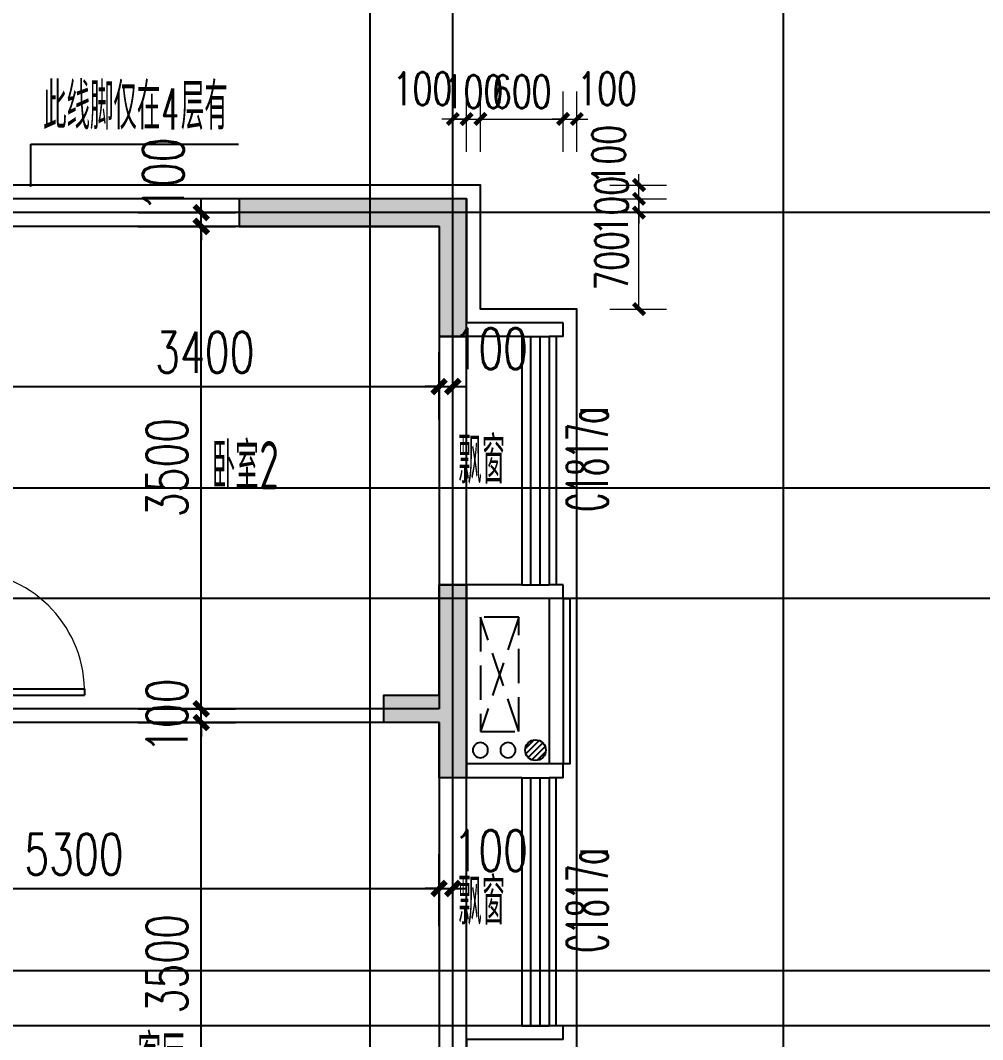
# Model space of a CAD drawing. Extents: x -59851 to 653804, y -249523 to 437614.
# Drawn here: x -1652 to 5331, y 82506 to 89900 of the extents above; entities that cross this region are included whole.
import ezdxf

# ---------------------------------------------------------------- set-up
doc = ezdxf.new("R2010")
doc.units = 0
doc.header["$LTSCALE"] = 1000
doc.header["$MEASUREMENT"] = 0
doc.linetypes.add('DASH', pattern=[0.35, 0.25, -0.1])
for name, color, linetype in [('_S-YS(雨水管)', 3, 'Continuous'), ('_S-空调立管', 7, 'Continuous'), ('A-看线', 105, 'Continuous'), ('A-空调室外机', 5, 'DASH'), ('A-第三道尺寸线', 105, 'Continuous'), ('A-线脚看线', 9, 'Continuous'), ('DIM_LEAD', 3, 'Continuous'), ('DOTE', 16, 'Continuous'), ('mianji', 6, 'Continuous'), ('NL', 5, 'Continuous'), ('PUB_HATCH', 8, 'Continuous'), ('PUB_TEXT', 7, 'Continuous'), ('WALL', 2, 'Continuous'), ('WINDOW', 4, 'Continuous'), ('WINDOW_TEXT', 7, 'Continuous'), ('剪力墙', 6, 'Continuous'), ('栏杆', 142, 'Continuous')]:
    doc.layers.add(name, color=color, linetype=linetype)
doc.layers.add('A-area(算半面积)', color=23, linetype='Continuous', plot=False)
doc.layers.add('A-第四道尺寸线(线脚尺寸)', color=105, linetype='Continuous', lineweight=5)
doc.styles.add('_TCH_DIM', font='SIMPLEX.shx', dxfattribs={"width": 0.7, "bigfont": 'GBCBIG.shx'})
doc.styles.add('_TCH_DIM_T3', font='SIMPLEX.shx', dxfattribs={"width": 0.705882, "bigfont": 'GBCBIG.shx'})
doc.styles.add('_TCH_WINDOW', font='SIMPLEX.shx', dxfattribs={"width": 0.7, "height": 3.5, "bigfont": 'GBCBIG.shx'})
doc.styles.get("Standard").update_dxf_attribs({"font": 'gbenor.shx', "width": 0.7, "bigfont": 'gbcbig.shx'})
doc.dimstyles.new('_TCH_ARCH&&100', dxfattribs={"dimtxt": 297.5, "dimasz": 100, "dimexe": 250, "dimexo": 300, "dimgap": 100, "dimtad": 1, "dimdec": 0, "dimzin": 0, "dimdsep": 46, "dimtxsty": '_TCH_DIM_T3', "dimblk": 'ARCHTICK', "dimcen": 0.09, "dimclrt": 7, "dimazin": 2, "dimtfac": 1, "dimtdec": 0, "dimtix": 1, "dimtmove": 2, "dimatfit": 3, "dimfxl": 0, "dimtolj": 1, "dimtzin": 0, "dimarcsym": 0})
doc.dimstyles.new('_TCH_ARCH&&80', dxfattribs={"dimtxt": 238, "dimasz": 80, "dimexe": 200, "dimexo": 240, "dimgap": 80, "dimtad": 1, "dimdec": 0, "dimzin": 0, "dimdsep": 46, "dimtxsty": '_TCH_DIM_T3', "dimblk": 'ARCHTICK', "dimcen": 0.09, "dimclrt": 7, "dimazin": 2, "dimtfac": 1, "dimtdec": 0, "dimtix": 1, "dimtmove": 2, "dimatfit": 3, "dimfxl": 0, "dimtolj": 1, "dimtzin": 0, "dimarcsym": 0})

# ---------------------------------------------------------------- blocks, each defined once
blk = doc.blocks.new('fdsfdsgfdsgb')
at = {"layer": 'mianji'}
blk.add_lwpolyline([(-208608.2, 137588.3), (-164208.2, 137588.3), (-164208.2, 135988.3), (-160408.2, 135988.3), (-160408.2, 146388.3), (-164608.2, 146388.3), (-164608.2, 147288.3), (-163408.2, 147288.3), (-163408.2, 150388.3), (-162808.2, 150388.3), (-162808.2, 157888.3), (-172908.2, 157888.3), (-172908.2, 155088.3), (-184508.2, 155088.3)], dxfattribs=at)
blk = doc.blocks.new('zhouxianssceng0329')
at = {"layer": 'DOTE'}
for p, q in [((886.3, 144298.2), (886.3, 156469.4)), ((1486.3, 147398.2), (1486.3, 156469.4)), ((3886.3, 132089.9), (3886.3, 156469.4)), ((5501.3, 154698.2), (-8413.7, 154698.2)), ((5501.3, 152698.2), (-8413.7, 152698.2)), ((5501.3, 151898.2), (-20013.7, 151898.2)), ((5501.3, 149198.2), (-22013.7, 149198.2)), ((5501.3, 148798.2), (-44988.6, 148798.2))]:
    blk.add_line(p, q, dxfattribs=at)
blk = doc.blocks.new('jgjlq030328')
at = {"layer": 'PUB_HATCH'}
for points in [[(-244735, 27311.9), (-244735, 28311.9), (-246385, 28311.9), (-246385, 28111.9), (-244935, 28111.9), (-244935, 27311.9)], [(-244735, 25511.9), (-244735, 24111.9), (-244935, 24111.9), (-244935, 24511.9), (-245335, 24511.9), (-245335, 24711.9), (-244935, 24711.9), (-244935, 25511.9)]]:
    blk.add_hatch(color=256, dxfattribs=at).paths.add_polyline_path(points)
at = {"layer": '剪力墙'}
for points in [[(-244735, 27311.9), (-244735, 28311.9), (-246385, 28311.9), (-246385, 28111.9), (-244935, 28111.9), (-244935, 27311.9)], [(-244735, 25511.9), (-244735, 24111.9), (-244935, 24111.9), (-244935, 24511.9), (-245335, 24511.9), (-245335, 24711.9), (-244935, 24711.9), (-244935, 25511.9)]]:
    blk.add_lwpolyline(points, close=True, dxfattribs=at)
blk = doc.blocks.new('ktswaj')
at = {"linetype": 'DASH'}
blk.add_lwpolyline([(15990.1, 179082.6), (15990.1, 178253.3), (16268.4, 178253.3), (16268.4, 179082.6)], close=True, dxfattribs=at)
for points in [[(15990.1, 179082.6), (16268.4, 178253.3)], [(15990.1, 178253.3), (16268.4, 179082.6)]]:
    blk.add_lwpolyline(points, dxfattribs=at)
blk = doc.blocks.new('$TCHSYS$WIN2D')
for p, q in [((-0.5, 0.5), (0.5, 0.5)), ((-0.5, 0.5), (-0.5, -0.5)), ((0.5, 0.5), (0.5, -0.5)), ((0.5, 0.1667), (-0.5, 0.1667)), ((0.5, -0.1667), (-0.5, -0.1667)), ((-0.5, -0.5), (0.5, -0.5))]:
    blk.add_line(p, q)
blk = doc.blocks.new('$DorLib2D$00000001')
for p, q in [((0.45, 0.975), (0.5, 0.975)), ((0.45, 0), (0.45, 0.975)), ((0.5, 0), (0.5, 0.975)), ((0.5, 0), (0.45, 0))]:
    blk.add_line(p, q)
at = {"lineweight": 13}
blk.add_arc((0.475, 0), 0.975, 91.46928, 180, dxfattribs=at)
blk = doc.blocks.new('_ArchTick')
at = {"color": 0, "linetype": 'ByBlock', "const_width": 0.4}
blk.add_lwpolyline([(-0.5, -0.5), (0.5, 0.5)], dxfattribs=at)
blk = doc.blocks.new('*D808')
at = {"layer": 'A-第三道尺寸线', "color": 0, "lineweight": -2, "transparency": 16777216}
for p, q in [((9139.2, 183811.7), (9139.2, 183911.7)), ((8680, 183811.7), (9389.2, 183811.7)), ((9139.2, 183711.7), (9139.2, 183811.7)), ((8680, 183711.7), (9389.2, 183711.7)), ((9139.2, 183711.7), (9139.2, 183611.7))]:
    blk.add_line(p, q, dxfattribs=at)
at = {"layer": 'Defpoints', "color": 0, "transparency": 16777216}
for p in [(8380, 183811.7), (9139.2, 183811.7), (8380, 183711.7)]:
    blk.add_point(p, dxfattribs=at)
at = {"layer": 'A-第三道尺寸线', "color": 0, "lineweight": -2, "transparency": 16777216, "xscale": 100, "yscale": 100, "zscale": 100}
for p, rotation in [((9139.2, 183811.7), 270), ((9139.2, 183711.7), 90)]:
    blk.add_blockref('_ArchTick', p, dxfattribs=dict(at, rotation=rotation))
at = {"layer": 'A-第三道尺寸线', "color": 7, "transparency": 16777216, "insert": (8864.2, 184086.7), "char_height": 297.5, "attachment_point": 5, "rotation": 90, "style": '_TCH_DIM_T3'}
blk.add_mtext('\\A1;100', dxfattribs=at)
blk = doc.blocks.new('*D809')
at = {"layer": 'A-第三道尺寸线', "color": 0, "lineweight": -2, "transparency": 16777216}
for p, q in [((8680, 183711.7), (9389.2, 183711.7)), ((9139.2, 180211.7), (9139.2, 183711.7)), ((8680, 180211.7), (9389.2, 180211.7))]:
    blk.add_line(p, q, dxfattribs=at)
at = {"layer": 'Defpoints', "color": 0, "transparency": 16777216}
for p in [(8380, 183711.7), (9139.2, 183711.7), (8380, 180211.7)]:
    blk.add_point(p, dxfattribs=at)
at = {"layer": 'A-第三道尺寸线', "color": 0, "lineweight": -2, "transparency": 16777216, "xscale": 100, "yscale": 100, "zscale": 100}
for p, rotation in [((9139.2, 183711.7), 90), ((9139.2, 180211.7), 270)]:
    blk.add_blockref('_ArchTick', p, dxfattribs=dict(at, rotation=rotation))
at = {"layer": 'A-第三道尺寸线', "color": 7, "transparency": 16777216, "insert": (8890.5, 181961.7), "char_height": 297.5, "attachment_point": 5, "rotation": 90, "style": '_TCH_DIM_T3'}
blk.add_mtext('\\A1;3500', dxfattribs=at)
blk = doc.blocks.new('*D810')
at = {"layer": 'A-第三道尺寸线', "color": 0, "lineweight": -2, "transparency": 16777216}
for p, q in [((9139.2, 180211.7), (9139.2, 180311.7)), ((8680, 180211.7), (9389.2, 180211.7)), ((9139.2, 180111.7), (9139.2, 180211.7)), ((8680, 180111.7), (9389.2, 180111.7)), ((9139.2, 180111.7), (9139.2, 180011.7))]:
    blk.add_line(p, q, dxfattribs=at)
at = {"layer": 'Defpoints', "color": 0, "transparency": 16777216}
for p in [(8380, 180211.7), (9139.2, 180211.7), (8380, 180111.7)]:
    blk.add_point(p, dxfattribs=at)
at = {"layer": 'A-第三道尺寸线', "color": 0, "lineweight": -2, "transparency": 16777216, "xscale": 100, "yscale": 100, "zscale": 100}
for p, rotation in [((9139.2, 180211.7), 270), ((9139.2, 180111.7), 90)]:
    blk.add_blockref('_ArchTick', p, dxfattribs=dict(at, rotation=rotation))
at = {"layer": 'A-第三道尺寸线', "color": 7, "transparency": 16777216, "insert": (8890.5, 180161.7), "char_height": 297.5, "attachment_point": 5, "rotation": 90, "style": '_TCH_DIM_T3'}
blk.add_mtext('\\A1;100', dxfattribs=at)
blk = doc.blocks.new('*D811')
at = {"layer": 'A-第三道尺寸线', "color": 0, "lineweight": -2, "transparency": 16777216}
for p, q in [((8680, 180111.7), (9389.2, 180111.7)), ((9139.2, 176611.7), (9139.2, 180111.7)), ((8680, 176611.7), (9389.2, 176611.7))]:
    blk.add_line(p, q, dxfattribs=at)
at = {"layer": 'Defpoints', "color": 0, "transparency": 16777216}
for p in [(8380, 180111.7), (9139.2, 180111.7), (8380, 176611.7)]:
    blk.add_point(p, dxfattribs=at)
at = {"layer": 'A-第三道尺寸线', "color": 0, "lineweight": -2, "transparency": 16777216, "xscale": 100, "yscale": 100, "zscale": 100}
for p, rotation in [((9139.2, 180111.7), 90), ((9139.2, 176611.7), 270)]:
    blk.add_blockref('_ArchTick', p, dxfattribs=dict(at, rotation=rotation))
at = {"layer": 'A-第三道尺寸线', "color": 7, "transparency": 16777216, "insert": (8890.5, 178361.7), "char_height": 297.5, "attachment_point": 5, "rotation": 90, "style": '_TCH_DIM_T3'}
blk.add_mtext('\\A1;3500', dxfattribs=at)
blk = doc.blocks.new('*D815')
at = {"layer": 'A-第三道尺寸线', "color": 0, "lineweight": -2, "transparency": 16777216}
for p, q in [((10865.5, 182311.7), (10865.5, 182799.5)), ((10965.5, 182311.7), (10965.5, 182799.5)), ((10865.5, 182549.5), (10765.5, 182549.5)), ((10865.5, 182549.5), (10965.5, 182549.5)), ((10965.5, 182549.5), (11065.5, 182549.5))]:
    blk.add_line(p, q, dxfattribs=at)
at = {"layer": 'Defpoints', "color": 0, "transparency": 16777216}
for p in [(10965.5, 182549.5), (10865.5, 182011.7), (10965.5, 182011.7)]:
    blk.add_point(p, dxfattribs=at)
at = {"layer": 'A-第三道尺寸线', "color": 0, "lineweight": -2, "transparency": 16777216, "xscale": 100, "yscale": 100, "zscale": 100}
blk.add_blockref('_ArchTick', (10865.5, 182549.5), dxfattribs=at)
at = {"layer": 'A-第三道尺寸线', "color": 0, "lineweight": -2, "transparency": 16777216, "xscale": 100, "yscale": 100, "zscale": 100, "rotation": 180}
blk.add_blockref('_ArchTick', (10965.5, 182549.5), dxfattribs=at)
at = {"layer": 'A-第三道尺寸线', "color": 7, "transparency": 16777216, "insert": (11240.5, 182824.5), "char_height": 297.5, "attachment_point": 5, "style": '_TCH_DIM_T3'}
blk.add_mtext('\\A1;100', dxfattribs=at)
blk = doc.blocks.new('*D816')
at = {"layer": 'A-第三道尺寸线', "color": 0, "lineweight": -2, "transparency": 16777216}
for p, q in [((7465.5, 182311.7), (7465.5, 182799.5)), ((10865.5, 182311.7), (10865.5, 182799.5)), ((7465.5, 182549.5), (10865.5, 182549.5))]:
    blk.add_line(p, q, dxfattribs=at)
at = {"layer": 'Defpoints', "color": 0, "transparency": 16777216}
for p in [(10865.5, 182549.5), (7465.5, 182011.7), (10865.5, 182011.7)]:
    blk.add_point(p, dxfattribs=at)
at = {"layer": 'A-第三道尺寸线', "color": 0, "lineweight": -2, "transparency": 16777216, "xscale": 100, "yscale": 100, "zscale": 100, "rotation": 180}
blk.add_blockref('_ArchTick', (7465.5, 182549.5), dxfattribs=at)
at = {"layer": 'A-第三道尺寸线', "color": 0, "lineweight": -2, "transparency": 16777216, "xscale": 100, "yscale": 100, "zscale": 100}
blk.add_blockref('_ArchTick', (10865.5, 182549.5), dxfattribs=at)
at = {"layer": 'A-第三道尺寸线', "color": 7, "transparency": 16777216, "insert": (9165.5, 182798.3), "char_height": 297.5, "attachment_point": 5, "style": '_TCH_DIM_T3'}
blk.add_mtext('\\A1;3400', dxfattribs=at)
blk = doc.blocks.new('*D826')
at = {"layer": 'A-第三道尺寸线', "color": 0, "lineweight": -2, "transparency": 16777216}
for p, q in [((5565.9, 178634.2), (5565.9, 179158)), ((10865.5, 178634.2), (10865.5, 179158)), ((5565.9, 178908), (10865.5, 178908))]:
    blk.add_line(p, q, dxfattribs=at)
at = {"layer": 'Defpoints', "color": 0, "transparency": 16777216}
for p in [(10865.5, 178908), (5565.9, 178334.2), (10865.5, 178334.2)]:
    blk.add_point(p, dxfattribs=at)
at = {"layer": 'A-第三道尺寸线', "color": 0, "lineweight": -2, "transparency": 16777216, "xscale": 100, "yscale": 100, "zscale": 100, "rotation": 180}
blk.add_blockref('_ArchTick', (5565.9, 178908), dxfattribs=at)
at = {"layer": 'A-第三道尺寸线', "color": 0, "lineweight": -2, "transparency": 16777216, "xscale": 100, "yscale": 100, "zscale": 100}
blk.add_blockref('_ArchTick', (10865.5, 178908), dxfattribs=at)
at = {"layer": 'A-第三道尺寸线', "color": 7, "transparency": 16777216, "insert": (8215.7, 179156.8), "char_height": 297.5, "attachment_point": 5, "style": '_TCH_DIM_T3'}
blk.add_mtext('\\A1;5300', dxfattribs=at)
blk = doc.blocks.new('*D827')
at = {"layer": 'A-第三道尺寸线', "color": 0, "lineweight": -2, "transparency": 16777216}
for p, q in [((10865.5, 178634.2), (10865.5, 179158)), ((10965.5, 178634.2), (10965.5, 179158)), ((10865.5, 178908), (10765.5, 178908)), ((10865.5, 178908), (10965.5, 178908)), ((10965.5, 178908), (11065.5, 178908))]:
    blk.add_line(p, q, dxfattribs=at)
at = {"layer": 'Defpoints', "color": 0, "transparency": 16777216}
for p in [(10965.5, 178908), (10865.5, 178334.2), (10965.5, 178334.2)]:
    blk.add_point(p, dxfattribs=at)
at = {"layer": 'A-第三道尺寸线', "color": 0, "lineweight": -2, "transparency": 16777216, "xscale": 100, "yscale": 100, "zscale": 100}
blk.add_blockref('_ArchTick', (10865.5, 178908), dxfattribs=at)
at = {"layer": 'A-第三道尺寸线', "color": 0, "lineweight": -2, "transparency": 16777216, "xscale": 100, "yscale": 100, "zscale": 100, "rotation": 180}
blk.add_blockref('_ArchTick', (10965.5, 178908), dxfattribs=at)
at = {"layer": 'A-第三道尺寸线', "color": 7, "transparency": 16777216, "insert": (11240.5, 179183), "char_height": 297.5, "attachment_point": 5, "style": '_TCH_DIM_T3'}
blk.add_mtext('\\A1;100', dxfattribs=at)
blk = doc.blocks.new('ssxianjiao0329')
at = {"layer": 'A-线脚看线'}
for points in [[(2236.3, 153798.2), (2236.3, 151998.2)], [(2286.3, 151898.2), (2336.3, 151898.2), (2336.3, 150698.2), (2286.3, 150698.2)], [(2236.3, 148798.2), (2236.3, 150598.2)]]:
    blk.add_lwpolyline(points, dxfattribs=at)
blk = doc.blocks.new('*D409')
at = {"layer": 'A-第四道尺寸线(线脚尺寸)', "color": 0, "lineweight": -2, "transparency": 16777216}
for p, q in [((2286.3, 95738.2), (2286.3, 96177.1)), ((2386.3, 95738.2), (2386.3, 96177.1)), ((2286.3, 95977.1), (2206.3, 95977.1)), ((2286.3, 95977.1), (2386.3, 95977.1)), ((2386.3, 95977.1), (2466.3, 95977.1))]:
    blk.add_line(p, q, dxfattribs=at)
at = {"layer": 'Defpoints', "color": 0, "transparency": 16777216}
for p in [(2386.3, 95977.1), (2286.3, 95498.2), (2386.3, 95498.2)]:
    blk.add_point(p, dxfattribs=at)
at = {"layer": 'A-第四道尺寸线(线脚尺寸)', "color": 0, "lineweight": -2, "transparency": 16777216, "xscale": 80, "yscale": 80, "zscale": 80}
blk.add_blockref('_ArchTick', (2286.3, 95977.1), dxfattribs=at)
at = {"layer": 'A-第四道尺寸线(线脚尺寸)', "color": 0, "lineweight": -2, "transparency": 16777216, "xscale": 80, "yscale": 80, "zscale": 80, "rotation": 180}
blk.add_blockref('_ArchTick', (2386.3, 95977.1), dxfattribs=at)
at = {"layer": 'A-第四道尺寸线(线脚尺寸)', "color": 7, "transparency": 16777216, "insert": (2606.3, 96197.1), "char_height": 238, "attachment_point": 5, "style": '_TCH_DIM_T3'}
blk.add_mtext('\\A1;100', dxfattribs=at)
blk = doc.blocks.new('*D410')
at = {"layer": 'A-第四道尺寸线(线脚尺寸)', "color": 0, "lineweight": -2, "transparency": 16777216}
for p, q in [((1686.3, 95738.2), (1686.3, 96177.1)), ((2286.3, 95738.2), (2286.3, 96177.1)), ((1686.3, 95977.1), (2286.3, 95977.1))]:
    blk.add_line(p, q, dxfattribs=at)
at = {"layer": 'Defpoints', "color": 0, "transparency": 16777216}
for p in [(2286.3, 95977.1), (1686.3, 95498.2), (2286.3, 95498.2)]:
    blk.add_point(p, dxfattribs=at)
at = {"layer": 'A-第四道尺寸线(线脚尺寸)', "color": 0, "lineweight": -2, "transparency": 16777216, "xscale": 80, "yscale": 80, "zscale": 80, "rotation": 180}
blk.add_blockref('_ArchTick', (1686.3, 95977.1), dxfattribs=at)
at = {"layer": 'A-第四道尺寸线(线脚尺寸)', "color": 0, "lineweight": -2, "transparency": 16777216, "xscale": 80, "yscale": 80, "zscale": 80}
blk.add_blockref('_ArchTick', (2286.3, 95977.1), dxfattribs=at)
at = {"layer": 'A-第四道尺寸线(线脚尺寸)', "color": 7, "transparency": 16777216, "insert": (1986.3, 96176.1), "char_height": 238, "attachment_point": 5, "style": '_TCH_DIM_T3'}
blk.add_mtext('\\A1;600', dxfattribs=at)
blk = doc.blocks.new('*D411')
at = {"layer": 'A-第四道尺寸线(线脚尺寸)', "color": 0, "lineweight": -2, "transparency": 16777216}
for p, q in [((1586.3, 95738.2), (1586.3, 96177.1)), ((1686.3, 95738.2), (1686.3, 96177.1)), ((1586.3, 95977.1), (1506.3, 95977.1)), ((1586.3, 95977.1), (1686.3, 95977.1)), ((1686.3, 95977.1), (1766.3, 95977.1))]:
    blk.add_line(p, q, dxfattribs=at)
at = {"layer": 'Defpoints', "color": 0, "transparency": 16777216}
for p in [(1686.3, 95977.1), (1586.3, 95498.2), (1686.3, 95498.2)]:
    blk.add_point(p, dxfattribs=at)
at = {"layer": 'A-第四道尺寸线(线脚尺寸)', "color": 0, "lineweight": -2, "transparency": 16777216, "xscale": 80, "yscale": 80, "zscale": 80}
blk.add_blockref('_ArchTick', (1586.3, 95977.1), dxfattribs=at)
at = {"layer": 'A-第四道尺寸线(线脚尺寸)', "color": 0, "lineweight": -2, "transparency": 16777216, "xscale": 80, "yscale": 80, "zscale": 80, "rotation": 180}
blk.add_blockref('_ArchTick', (1686.3, 95977.1), dxfattribs=at)
at = {"layer": 'A-第四道尺寸线(线脚尺寸)', "color": 7, "transparency": 16777216, "insert": (1636.3, 96176.1), "char_height": 238, "attachment_point": 5, "style": '_TCH_DIM_T3'}
blk.add_mtext('\\A1;100', dxfattribs=at)
blk = doc.blocks.new('*D412')
at = {"layer": 'A-第四道尺寸线(线脚尺寸)', "color": 0, "lineweight": -2, "transparency": 16777216}
for p, q in [((1486.3, 95738.2), (1486.3, 96177.1)), ((1586.3, 95738.2), (1586.3, 96177.1)), ((1486.3, 95977.1), (1406.3, 95977.1)), ((1486.3, 95977.1), (1586.3, 95977.1)), ((1586.3, 95977.1), (1666.3, 95977.1))]:
    blk.add_line(p, q, dxfattribs=at)
at = {"layer": 'Defpoints', "color": 0, "transparency": 16777216}
for p in [(1586.3, 95977.1), (1486.3, 95498.2), (1586.3, 95498.2)]:
    blk.add_point(p, dxfattribs=at)
at = {"layer": 'A-第四道尺寸线(线脚尺寸)', "color": 0, "lineweight": -2, "transparency": 16777216, "xscale": 80, "yscale": 80, "zscale": 80}
blk.add_blockref('_ArchTick', (1486.3, 95977.1), dxfattribs=at)
at = {"layer": 'A-第四道尺寸线(线脚尺寸)', "color": 0, "lineweight": -2, "transparency": 16777216, "xscale": 80, "yscale": 80, "zscale": 80, "rotation": 180}
blk.add_blockref('_ArchTick', (1586.3, 95977.1), dxfattribs=at)
at = {"layer": 'A-第四道尺寸线(线脚尺寸)', "color": 7, "transparency": 16777216, "insert": (1266.3, 96197.1), "char_height": 238, "attachment_point": 5, "style": '_TCH_DIM_T3'}
blk.add_mtext('\\A1;100', dxfattribs=at)
blk = doc.blocks.new('*D413')
at = {"layer": 'A-第四道尺寸线(线脚尺寸)', "color": 0, "lineweight": -2, "transparency": 16777216}
for p, q in [((2626.3, 95298.2), (3037.3, 95298.2)), ((2837.3, 94598.2), (2837.3, 95298.2)), ((2626.3, 94598.2), (3037.3, 94598.2))]:
    blk.add_line(p, q, dxfattribs=at)
at = {"layer": 'Defpoints', "color": 0, "transparency": 16777216}
for p in [(2386.3, 95298.2), (2837.3, 95298.2), (2386.3, 94598.2)]:
    blk.add_point(p, dxfattribs=at)
at = {"layer": 'A-第四道尺寸线(线脚尺寸)', "color": 0, "lineweight": -2, "transparency": 16777216, "xscale": 80, "yscale": 80, "zscale": 80}
for p, rotation in [((2837.3, 95298.2), 90), ((2837.3, 94598.2), 270)]:
    blk.add_blockref('_ArchTick', p, dxfattribs=dict(at, rotation=rotation))
at = {"layer": 'A-第四道尺寸线(线脚尺寸)', "color": 7, "transparency": 16777216, "insert": (2638.3, 94948.2), "char_height": 238, "attachment_point": 5, "rotation": 90, "style": '_TCH_DIM_T3'}
blk.add_mtext('\\A1;700', dxfattribs=at)
blk = doc.blocks.new('*D414')
at = {"layer": 'A-第四道尺寸线(线脚尺寸)', "color": 0, "lineweight": -2, "transparency": 16777216}
for p, q in [((2837.3, 95398.2), (2837.3, 95478.2)), ((2626.3, 95398.2), (3037.3, 95398.2)), ((2837.3, 95298.2), (2837.3, 95398.2)), ((2626.3, 95298.2), (3037.3, 95298.2)), ((2837.3, 95298.2), (2837.3, 95218.2))]:
    blk.add_line(p, q, dxfattribs=at)
at = {"layer": 'Defpoints', "color": 0, "transparency": 16777216}
for p in [(2386.3, 95398.2), (2837.3, 95398.2), (2386.3, 95298.2)]:
    blk.add_point(p, dxfattribs=at)
at = {"layer": 'A-第四道尺寸线(线脚尺寸)', "color": 0, "lineweight": -2, "transparency": 16777216, "xscale": 80, "yscale": 80, "zscale": 80}
for p, rotation in [((2837.3, 95398.2), 270), ((2837.3, 95298.2), 90)]:
    blk.add_blockref('_ArchTick', p, dxfattribs=dict(at, rotation=rotation))
at = {"layer": 'A-第四道尺寸线(线脚尺寸)', "color": 7, "transparency": 16777216, "insert": (2638.3, 95348.2), "char_height": 238, "attachment_point": 5, "rotation": 90, "style": '_TCH_DIM_T3'}
blk.add_mtext('\\A1;100', dxfattribs=at)
blk = doc.blocks.new('*D415')
at = {"layer": 'A-第四道尺寸线(线脚尺寸)', "color": 0, "lineweight": -2, "transparency": 16777216}
for p, q in [((2837.3, 95498.2), (2837.3, 95578.2)), ((2626.3, 95498.2), (3037.3, 95498.2)), ((2837.3, 95398.2), (2837.3, 95498.2)), ((2626.3, 95398.2), (3037.3, 95398.2)), ((2837.3, 95398.2), (2837.3, 95318.2))]:
    blk.add_line(p, q, dxfattribs=at)
at = {"layer": 'Defpoints', "color": 0, "transparency": 16777216}
for p in [(2386.3, 95498.2), (2837.3, 95498.2), (2386.3, 95398.2)]:
    blk.add_point(p, dxfattribs=at)
at = {"layer": 'A-第四道尺寸线(线脚尺寸)', "color": 0, "lineweight": -2, "transparency": 16777216, "xscale": 80, "yscale": 80, "zscale": 80}
for p, rotation in [((2837.3, 95498.2), 270), ((2837.3, 95398.2), 90)]:
    blk.add_blockref('_ArchTick', p, dxfattribs=dict(at, rotation=rotation))
at = {"layer": 'A-第四道尺寸线(线脚尺寸)', "color": 7, "transparency": 16777216, "insert": (2617.3, 95718.2), "char_height": 238, "attachment_point": 5, "rotation": 90, "style": '_TCH_DIM_T3'}
blk.add_mtext('\\A1;100', dxfattribs=at)
blk = doc.blocks.new('_LV13')
at = {"color": 0}
for p, q in [((-0.071, 0.495), (-0.495, 0.071)), ((0.183, 0.465), (-0.465, -0.183)), ((0.354, 0.354), (-0.354, -0.354)), ((0.465, 0.183), (-0.183, -0.465)), ((0.495, -0.071), (0.071, -0.495))]:
    blk.add_line(p, q, dxfattribs=at)
blk.add_circle((0, 0), 0.5)
blk = doc.blocks.new('jfajjkjkjh')
at = {"layer": '_S-YS(雨水管)'}
blk.add_lwpolyline([(-74363.3, 58020.6, 1), (-74473.3, 58020.6, 1)], format="xyb", close=True, dxfattribs=at)
at = {"layer": '_S-空调立管'}
blk.add_lwpolyline([(-74163.3, 58020.6, 1), (-74273.3, 58020.6, 1)], format="xyb", close=True, dxfattribs=at)
at = {"layer": 'NL', "ltscale": 0.5, "extrusion": (0, 0, -1), "xscale": -150, "yscale": 150, "zscale": -150}
blk.add_blockref('_LV13', (74018.3, 58020.6), dxfattribs=at)
blk = doc.blocks.new('a6huxing 0323')
at = {"layer": 'A-看线'}
for points in [[(10865.5, 182911.7), (10865.5, 181111.7)], [(10865.5, 179711.7), (10865.5, 177911.7)]]:
    blk.add_lwpolyline(points, dxfattribs=at)
at = {"layer": 'WALL'}
for p, q in [((11065.5, 183911.7), (7365.5, 183911.7)), ((11065.5, 183911.7), (11065.5, 183011.7)), ((10865.5, 183711.7), (7465.5, 183711.7)), ((10865.5, 183711.7), (10865.5, 182911.7)), ((11565.5, 183011.7), (11065.5, 183011.7)), ((11765.5, 183011.7), (11565.5, 183011.7)), ((11765.5, 182911.7), (11765.5, 183011.7)), ((11465.5, 182911.7), (10865.5, 182911.7)), ((11465.5, 182911.7), (11665.5, 182911.7)), ((11765.5, 182911.7), (11665.5, 182911.7)), ((10865.5, 181111.7), (10865.5, 180211.7)), ((11465.5, 181111.7), (10865.5, 181111.7)), ((11465.5, 181111.7), (11665.5, 181111.7)), ((11765.5, 181111.7), (11665.5, 181111.7)), ((11765.5, 181011.7), (11765.5, 181111.7)), ((11065.5, 181011.7), (11065.5, 180211.7)), ((11565.5, 181011.7), (11065.5, 181011.7)), ((11765.5, 181011.7), (11565.5, 181011.7)), ((10865.5, 180211.7), (7465.5, 180211.7)), ((11065.5, 180211.7), (11065.5, 179811.7)), ((10865.5, 180111.7), (7365.5, 180111.7)), ((10865.5, 180111.7), (10865.5, 179711.7)), ((11565.5, 179811.7), (11065.5, 179811.7)), ((11765.5, 179811.7), (11565.5, 179811.7)), ((11765.5, 179711.7), (11765.5, 179811.7)), ((11465.5, 179711.7), (10865.5, 179711.7)), ((11465.5, 179711.7), (11665.5, 179711.7)), ((11765.5, 179711.7), (11665.5, 179711.7)), ((10865.5, 177911.7), (10865.5, 176611.7)), ((11465.5, 177911.7), (10865.5, 177911.7)), ((11465.5, 177911.7), (11665.5, 177911.7)), ((11765.5, 177911.7), (11665.5, 177911.7)), ((11765.5, 177811.7), (11765.5, 177911.7)), ((11065.5, 177811.7), (11065.5, 176411.7)), ((11565.5, 177811.7), (11065.5, 177811.7)), ((11765.5, 177811.7), (11565.5, 177811.7))]:
    blk.add_line(p, q, dxfattribs=at)
at = {"layer": '栏杆'}
for points in [[(11665.5, 181011.7), (11665.5, 179811.7)], [(11765.5, 181011.7), (11765.5, 179811.7)]]:
    blk.add_lwpolyline(points, dxfattribs=at)
at = {"layer": 'A-空调室外机', "extrusion": (0, 0, -1), "xscale": -1, "zscale": -1, "rotation": 180}
blk.add_blockref('ktswaj', (-27433.9, 359129.7), dxfattribs=at)
at = {"layer": 'WINDOW'}
ref = blk.add_blockref('$TCHSYS$WIN2D', (11565.5, 182011.7), dxfattribs=dict(at, xscale=-1800, yscale=200, zscale=1800, rotation=90))
ref.add_attrib('A', 'C1817a', (12089.3, 181644.2), dxfattribs={"layer": 'WINDOW_TEXT', "height": 297.5, "rotation": 90, "style": '_TCH_WINDOW', "width": 0.494118})
ref = blk.add_blockref('$DorLib2D$00000001', (7415.5, 180761.7), dxfattribs=dict(at, xscale=900, yscale=900, zscale=900, rotation=270))
ref.add_attrib('A', 'M0923', (7239.3, 180418.7), dxfattribs={"layer": 'WINDOW_TEXT', "height": 297.5, "rotation": 90, "style": '_TCH_WINDOW', "width": 0.494118})
ref = blk.add_blockref('$TCHSYS$WIN2D', (11565.5, 178811.7), dxfattribs=dict(at, xscale=-1800, yscale=200, zscale=1800, rotation=90))
ref.add_attrib('A', 'C1817a', (12089.3, 178444.2), dxfattribs={"layer": 'WINDOW_TEXT', "height": 297.5, "rotation": 90, "style": '_TCH_WINDOW', "width": 0.494118})
at = {"layer": 'PUB_TEXT', "width": 0.7}
for s, height, p in [('飘窗', 337.59, (11005.1, 181846)), ('卧室', 337.59, (9216.3, 181805)), ('2', 350, (9560.4, 181805)), ('飘窗', 337.59, (11005.1, 178646)), ('客厅', 337.59, (8677.2, 177510.4))]:
    blk.add_text(s, height=height, dxfattribs=at).set_placement(p)
at = {"layer": 'A-第三道尺寸线'}
for base, p1, p2, angle, picture, middle in [((9139.2, 183811.7), (8380, 183711.7), (8380, 183811.7), 90, '*D808', (8864.2, 184086.7)), ((10965.5, 182549.5), (10865.5, 182011.7), (10965.5, 182011.7), 0, '*D815', (11240.5, 182824.5)), ((10965.5, 178908), (10865.5, 178334.2), (10965.5, 178334.2), 0, '*D827', (11240.5, 179183))]:
    dim = blk.add_linear_dim(base=base, p1=p1, p2=p2, angle=angle, dimstyle='_TCH_ARCH&&100', dxfattribs=at)
    dim.commit()
    dim.dimension.update_dxf_attribs({"geometry": picture, "text_midpoint": middle, "dimtype": 129})
for p1, p2, distance, picture, middle in [((8380, 180211.7), (8380, 183711.7), -759.2, '*D809', (8890.5, 181961.7)), ((7465.5, 182011.7), (10865.5, 182011.7), 537.8, '*D816', (9165.5, 182798.3)), ((8380, 180111.7), (8380, 180211.7), -759.2, '*D810', (8890.5, 180161.7)), ((8380, 176611.7), (8380, 180111.7), -759.2, '*D811', (8890.5, 178361.7)), ((5565.9, 178334.2), (10865.5, 178334.2), 573.8, '*D826', (8215.7, 179156.8))]:
    dim = blk.add_aligned_dim(p1=p1, p2=p2, distance=distance, dimstyle='_TCH_ARCH&&100', dxfattribs=at)
    dim.commit()
    dim.dimension.update_dxf_attribs({"geometry": picture, "text_midpoint": middle})
blk = doc.blocks.new('34cengxianjiao0427')
at = {"layer": 'A-第四道尺寸线(线脚尺寸)'}
for base, p1, p2, angle, picture, middle in [((1586.3, 95977.1), (1486.3, 95498.2), (1586.3, 95498.2), 0, '*D412', (1266.3, 96197.1)), ((2386.3, 95977.1), (2286.3, 95498.2), (2386.3, 95498.2), 0, '*D409', (2606.3, 96197.1)), ((2837.3, 95498.2), (2386.3, 95398.2), (2386.3, 95498.2), 90, '*D415', (2617.3, 95718.2))]:
    dim = blk.add_linear_dim(base=base, p1=p1, p2=p2, angle=angle, dimstyle='_TCH_ARCH&&80', dxfattribs=at)
    dim.commit()
    dim.dimension.update_dxf_attribs({"geometry": picture, "text_midpoint": middle, "dimtype": 129})
for p1, p2, distance, picture, middle in [((1586.3, 95498.2), (1686.3, 95498.2), 478.9, '*D411', (1636.3, 96176.1)), ((1686.3, 95498.2), (2286.3, 95498.2), 478.9, '*D410', (1986.3, 96176.1)), ((2386.3, 95298.2), (2386.3, 95398.2), -451.1, '*D414', (2638.3, 95348.2)), ((2386.3, 94598.2), (2386.3, 95298.2), -451.1, '*D413', (2638.3, 94948.2))]:
    dim = blk.add_aligned_dim(p1=p1, p2=p2, distance=distance, dimstyle='_TCH_ARCH&&80', dxfattribs=at)
    dim.commit()
    dim.dimension.update_dxf_attribs({"geometry": picture, "text_midpoint": middle})

msp = doc.modelspace()

# ---------------------------------------------------------------- block references
for name, p in [('zhouxianssceng0329', (0, -66192.5)), ('fdsfdsgfdsgb', (164394.5, -69282.6))]:
    msp.add_blockref(name, p)
at = {"layer": '剪力墙'}
msp.add_blockref('jgjlq030328', (246321.3, 60293.8), dxfattribs=at)

# ---------------------------------------------------------------- next in the draw order: block references
msp.add_blockref('a6huxing 0323', (-9479.2, -95306))

# ---------------------------------------------------------------- next in the draw order: linework, layer by layer
msp.add_lwpolyline([(-3063.7, 66505.7), (1086.3, 66505.7), (1086.3, 66605.7), (4086.3, 66605.7), (4086.3, 67205.7), (4786.3, 67205.7), (4786.3, 73905.7), (4086.3, 73905.7), (4086.3, 77205.7), (-113.7, 77205.7), (-113.7, 77905.7), (2786.3, 77905.7), (2786.3, 81405.7), (2386.3, 81405.7), (2386.3, 87805.7), (1686.3, 87805.7), (1686.3, 88705.7), (-8613.7, 88705.7), (-8613.7, 85905.7), (-20213.7, 85905.7), (-20213.7, 82705.7)])
at = {"layer": 'DIM_LEAD'}
for p, q in [((-1577.2, 88705.7), (-1577.2, 89003.1)), ((-1577.2, 89003.1), (-69.4, 89003.1))]:
    msp.add_line(p, q, dxfattribs=at)
at = {"layer": 'DIM_LEAD', "const_width": 13.3}
msp.add_lwpolyline([(-1577.2, 88699.1, 1), (-1577.2, 88712.4, 1)], format="xyb", close=True, dxfattribs=at)

# ---------------------------------------------------------------- next in the draw order: block references
msp.add_blockref('ssxianjiao0329', (0, -66192.5))
at = {"layer": 'A-area(算半面积)'}
msp.add_blockref('jfajjkjkjh', (76104.6, 26585.2), dxfattribs=at)
at = {"layer": 'A-第四道尺寸线(线脚尺寸)'}
msp.add_blockref('34cengxianjiao0427', (0, -6792.5), dxfattribs=at)

# ---------------------------------------------------------------- next in the draw order: texts
at = {"layer": 'PUB_TEXT', "style": '_TCH_DIM'}
for s, height, width, p in [('此线脚仅在', 337.59, 0.7, (-1487.3, 89108.1)), ('层有', 337.59, 0.7, (-487.2, 89108.1)), ('4', 297.5, 0.494118, (-627.2, 89108.1))]:
    msp.add_text(s, height=height, dxfattribs=dict(at, width=width)).set_placement(p)

doc.saveas('drawing.dxf')
